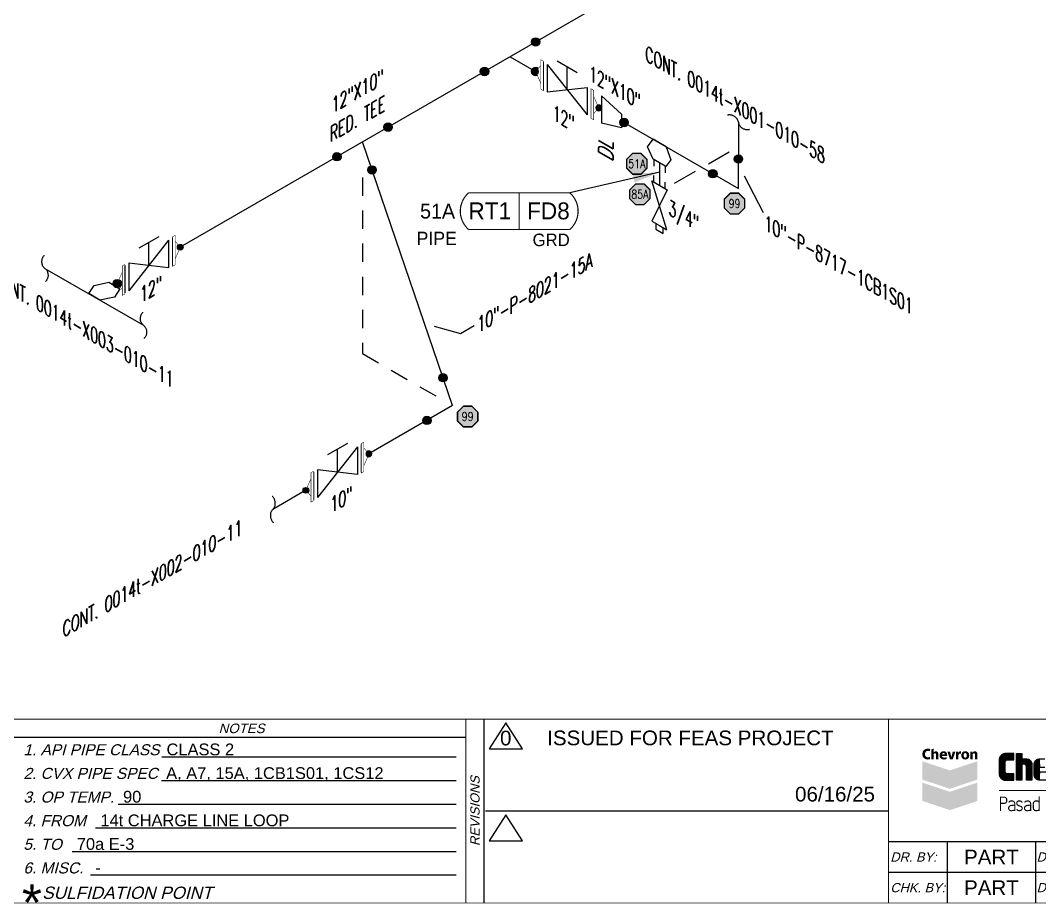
# Model space of a CAD drawing. Header units: inches. Extents: x 0.1 to 17.4, y 0.1 to 11.4.
# Drawn here: x 4.47 to 11.4, y 0.25 to 6.25 of the extents above; entities that cross this region are included whole.
import ezdxf
from ezdxf.enums import TextEntityAlignment as Align

# ---------------------------------------------------------------- set-up
doc = ezdxf.new("R2010")
doc.units = ezdxf.units.IN
doc.header["$MEASUREMENT"] = 0
doc.linetypes.add('HIDDEN2', pattern=[0.1875, 0.125, -0.0625])
for name, color, linetype in [('3', 1, 'Continuous'), ('BORDER', 3, 'Continuous'), ('BORDERTEXT', 7, 'Continuous'), ('COMP', 1, 'Continuous'), ('Continuation', 7, 'Continuous'), ('DL', 20, 'Continuous'), ('FITTINGS', 4, 'Continuous'), ('LOGO', 8, 'Continuous'), ('PART_PCML', 7, 'Continuous'), ('PART_SelectedCML_RT', 132, 'Continuous'), ('PIPE-ANNO', 150, 'HIDDEN2'), ('TEXT', 7, 'Continuous'), ('UNAS.PIPE', 251, 'Continuous'), ('WELD POINTS', 41, 'Continuous'), ('Welds', 7, 'Continuous')]:
    doc.layers.add(name, color=color, linetype=linetype)
doc.layers.add('PIPE', color=7, linetype='Continuous', lineweight=30)
doc.styles.add('CMLPAS', font='')
doc.styles.add('FEASStandard', font='arial.ttf')
doc.styles.add('ISO30', font='simplex.shx', dxfattribs={"width": 0.85, "oblique": 30, "height": 0.075})
doc.styles.add('PART_Standard', font='romans', dxfattribs={"width": 0.8, "height": 0.09})
doc.styles.add('Richmond', font='arial.ttf')
doc.styles.add('SIMPLEX', font='ROMANS')
doc.styles.get("Standard").update_dxf_attribs({"font": 'arial.ttf'})
doc.styles.get('CMLPAS').set_extended_font_data('Cordia New')
doc.dimstyles.get("Standard").update_dxf_attribs({"dimtxt": 0.18, "dimasz": 0.18, "dimexe": 0.18, "dimexo": 0.0625, "dimgap": 0.09, "dimtad": 0, "dimtih": 1, "dimtoh": 1, "dimdec": 4, "dimzin": 0, "dimdsep": 46, "dimtxsty": 'Standard', "dimcen": 0.09, "dimadec": 0, "dimazin": 0, "dimtfac": 1, "dimtdec": 4, "dimtofl": 0, "dimtmove": 0, "dimatfit": 3, "dimfxl": 1, "dimtolj": 1, "dimtzin": 0, "dimarcsym": 0})

# ---------------------------------------------------------------- blocks, each defined once
blk = doc.blocks.new('Border')
at = {"layer": 'LOGO', "lineweight": 0}
h = blk.add_hatch(color=164, dxfattribs=at)
edge = h.paths.add_edge_path()
edge.add_spline(control_points=[(10.6588, 1.2286), (10.656, 1.2272), (10.6503, 1.2255), (10.6417, 1.2255), (10.6182, 1.2255), (10.6047, 1.2417), (10.6047, 1.2623), (10.6047, 1.2869), (10.6219, 1.3), (10.6433, 1.3), (10.6516, 1.3), (10.656, 1.2984), (10.6588, 1.2969), (10.6588, 1.2969), (10.6562, 1.2822), (10.6562, 1.2822), (10.6531, 1.2836), (10.6497, 1.2848), (10.644, 1.2848), (10.6338, 1.2848), (10.6229, 1.2788), (10.6229, 1.2626), (10.6229, 1.2482), (10.6316, 1.2405), (10.644, 1.2405), (10.649, 1.2405), (10.6523, 1.2415), (10.6562, 1.2433), (10.6562, 1.2433), (10.6588, 1.2286), (10.6588, 1.2286)], knot_values=[0, 0, 0, 0, 1, 1, 1, 2, 2, 2, 3, 3, 3, 4, 4, 4, 5, 5, 5, 6, 6, 6, 7, 7, 7, 8, 8, 8, 9, 9, 9, 10, 10, 10, 10], degree=3, periodic=0)
h = blk.add_hatch(color=164, dxfattribs=at)
edge = h.paths.add_edge_path()
edge.add_spline(control_points=[(10.6979, 1.2817), (10.6916, 1.2817), (10.6855, 1.2788), (10.6823, 1.2742), (10.6823, 1.2742), (10.6821, 1.2742), (10.6821, 1.2742), (10.6821, 1.2742), (10.6821, 1.2997), (10.6821, 1.2997), (10.6821, 1.2997), (10.6662, 1.2942), (10.6662, 1.2942), (10.6662, 1.2942), (10.6662, 1.2277), (10.6662, 1.2277), (10.6662, 1.2277), (10.6821, 1.2277), (10.6821, 1.2277), (10.6821, 1.2277), (10.6821, 1.2587), (10.6821, 1.2587), (10.6821, 1.2632), (10.6851, 1.2681), (10.6906, 1.2681), (10.6966, 1.2681), (10.6989, 1.2633), (10.6989, 1.2565), (10.6989, 1.2565), (10.6989, 1.2277), (10.6989, 1.2277), (10.6989, 1.2277), (10.7149, 1.2277), (10.7149, 1.2277), (10.7149, 1.2277), (10.7149, 1.2587), (10.7149, 1.2587), (10.7149, 1.2745), (10.7081, 1.2817), (10.6979, 1.2817)], knot_values=[0, 0, 0, 0, 1, 1, 1, 2, 2, 2, 3, 3, 3, 4, 4, 4, 5, 5, 5, 6, 6, 6, 7, 7, 7, 8, 8, 8, 9, 9, 9, 10, 10, 10, 11, 11, 11, 12, 12, 12, 13, 13, 13, 13], degree=3, periodic=0)
h = blk.add_hatch(color=164, dxfattribs=at)
edge = h.paths.add_edge_path(flags=16)
edge.add_spline(control_points=[(10.7582, 1.26), (10.7582, 1.2639), (10.7563, 1.2708), (10.7489, 1.2708), (10.7424, 1.2708), (10.7393, 1.2652), (10.7389, 1.26), (10.7389, 1.26), (10.7582, 1.26), (10.7582, 1.26)], knot_values=[0, 0, 0, 0, 1, 1, 1, 2, 2, 2, 3, 3, 3, 3], degree=3, periodic=0)
edge = h.paths.add_edge_path()
edge.add_spline(control_points=[(10.739, 1.2487), (10.7396, 1.2419), (10.7452, 1.2384), (10.7538, 1.2383), (10.759, 1.2382), (10.765, 1.2397), (10.7691, 1.2421), (10.7691, 1.2421), (10.7715, 1.2297), (10.7715, 1.2297), (10.7654, 1.2267), (10.7585, 1.2255), (10.7514, 1.2255), (10.7324, 1.2255), (10.7222, 1.2369), (10.7222, 1.2544), (10.7222, 1.2713), (10.7332, 1.2823), (10.7496, 1.2823), (10.7665, 1.2823), (10.7741, 1.2698), (10.7741, 1.2542), (10.7741, 1.2526), (10.7739, 1.2499), (10.7737, 1.2487), (10.7737, 1.2487), (10.739, 1.2487), (10.739, 1.2487)], knot_values=[0, 0, 0, 0, 1, 1, 1, 2, 2, 2, 3, 3, 3, 4, 4, 4, 5, 5, 5, 6, 6, 6, 7, 7, 7, 8, 8, 8, 9, 9, 9, 9], degree=3, periodic=0)
blk.add_hatch(color=164, dxfattribs=at).paths.add_polyline_path([(10.7929, 1.2277), (10.7752, 1.28), (10.7928, 1.28), (10.8024, 1.243), (10.8027, 1.243), (10.8123, 1.28), (10.8299, 1.28), (10.8123, 1.2277)])
h = blk.add_hatch(color=164, dxfattribs=at)
edge = h.paths.add_edge_path()
edge.add_spline(control_points=[(10.8345, 1.2628), (10.8345, 1.2705), (10.8342, 1.2756), (10.8339, 1.28), (10.8339, 1.28), (10.8489, 1.28), (10.8489, 1.28), (10.8489, 1.28), (10.8494, 1.2703), (10.8494, 1.2703), (10.8494, 1.2703), (10.8498, 1.2703), (10.8498, 1.2703), (10.8524, 1.278), (10.8575, 1.2809), (10.8627, 1.2812), (10.8651, 1.2814), (10.8665, 1.2812), (10.868, 1.2809), (10.868, 1.2809), (10.868, 1.2656), (10.868, 1.2656), (10.8665, 1.2659), (10.8636, 1.2662), (10.8616, 1.266), (10.8554, 1.2655), (10.8517, 1.261), (10.8507, 1.2559), (10.8505, 1.2548), (10.8504, 1.2536), (10.8504, 1.2522), (10.8504, 1.2522), (10.8504, 1.2277), (10.8504, 1.2277), (10.8504, 1.2277), (10.8345, 1.2277), (10.8345, 1.2277), (10.8345, 1.2277), (10.8345, 1.2628), (10.8345, 1.2628)], knot_values=[0, 0, 0, 0, 1, 1, 1, 2, 2, 2, 3, 3, 3, 4, 4, 4, 5, 5, 5, 6, 6, 6, 7, 7, 7, 8, 8, 8, 9, 9, 9, 10, 10, 10, 11, 11, 11, 12, 12, 12, 13, 13, 13, 13], degree=3, periodic=0)
h = blk.add_hatch(color=164, dxfattribs=at)
edge = h.paths.add_edge_path(flags=16)
edge.add_spline(control_points=[(10.9075, 1.2539), (10.9075, 1.2624), (10.9046, 1.2698), (10.897, 1.2698), (10.8894, 1.2698), (10.8865, 1.2624), (10.8865, 1.2539), (10.8865, 1.2453), (10.8894, 1.2379), (10.897, 1.2379), (10.9046, 1.2379), (10.9075, 1.2453), (10.9075, 1.2539)], knot_values=[0, 0, 0, 0, 1, 1, 1, 2, 2, 2, 3, 3, 3, 4, 4, 4, 4], degree=3, periodic=0)
edge = h.paths.add_edge_path()
edge.add_spline(control_points=[(10.9241, 1.2539), (10.9241, 1.2367), (10.9138, 1.2255), (10.897, 1.2255), (10.8802, 1.2255), (10.8699, 1.2367), (10.8699, 1.2539), (10.8699, 1.271), (10.8802, 1.2823), (10.897, 1.2823), (10.9138, 1.2823), (10.9241, 1.271), (10.9241, 1.2539)], knot_values=[0, 0, 0, 0, 1, 1, 1, 2, 2, 2, 3, 3, 3, 4, 4, 4, 4], degree=3, periodic=0)
h = blk.add_hatch(color=164, dxfattribs=at)
edge = h.paths.add_edge_path()
edge.add_spline(control_points=[(10.9312, 1.2633), (10.9312, 1.2699), (10.9309, 1.2755), (10.9306, 1.28), (10.9306, 1.28), (10.9456, 1.28), (10.9456, 1.28), (10.9456, 1.28), (10.946, 1.2727), (10.946, 1.2727), (10.946, 1.2727), (10.9463, 1.2727), (10.9463, 1.2727), (10.9484, 1.2761), (10.9539, 1.2817), (10.9625, 1.2817), (10.973, 1.2817), (10.9799, 1.2745), (10.9799, 1.2591), (10.9799, 1.2591), (10.9799, 1.2277), (10.9799, 1.2277), (10.9799, 1.2277), (10.964, 1.2277), (10.964, 1.2277), (10.964, 1.2277), (10.964, 1.2567), (10.964, 1.2567), (10.964, 1.2635), (10.9616, 1.2681), (10.9559, 1.2681), (10.9514, 1.2681), (10.9487, 1.2649), (10.9477, 1.262), (10.9473, 1.2609), (10.9471, 1.2594), (10.9471, 1.2579), (10.9471, 1.2579), (10.9471, 1.2277), (10.9471, 1.2277), (10.9471, 1.2277), (10.9312, 1.2277), (10.9312, 1.2277), (10.9312, 1.2277), (10.9312, 1.2633), (10.9312, 1.2633)], knot_values=[0, 0, 0, 0, 1, 1, 1, 2, 2, 2, 3, 3, 3, 4, 4, 4, 5, 5, 5, 6, 6, 6, 7, 7, 7, 8, 8, 8, 9, 9, 9, 10, 10, 10, 11, 11, 11, 12, 12, 12, 13, 13, 13, 14, 14, 14, 15, 15, 15, 15], degree=3, periodic=0)
h = blk.add_hatch(color=150, dxfattribs=at)
h.set_gradient(color1=(0, 127, 255), color2=(0, 59, 117), rotation=45, one_color=1, tint=0.23, name='HEMISPHERICAL')
h.paths.add_polyline_path([(10.6053, 1.0889), (10.6052, 1.2138), (10.7926, 1.1514)])
h = blk.add_hatch(color=142, dxfattribs=at)
h.set_gradient(color1=(0, 153, 204), color2=(0, 57, 77), rotation=75, one_color=1, tint=0.15, name='INVCYLINDER')
h.paths.add_polyline_path([(10.9799, 1.2138), (10.7926, 1.1514), (10.6052, 1.0889), (10.7925, 1.0265), (10.9799, 1.0889)])
h = blk.add_hatch(color=242, dxfattribs=at)
h.set_gradient(color1=(204, 0, 51), color2=(102, 0, 26), rotation=45, one_color=1, tint=0.2, name='HEMISPHERICAL')
h.paths.add_polyline_path([(10.6053, 0.9438), (10.6052, 1.0687), (10.7926, 1.0062)])
h = blk.add_hatch(color=1, dxfattribs=at)
h.set_gradient(color1=(255, 0, 0), color2=(87, 0, 0), rotation=75, one_color=1, tint=0.17, name='INVCYLINDER')
h.paths.add_polyline_path([(10.9799, 1.0686), (10.7926, 1.0062), (10.6052, 0.9438), (10.7925, 0.8813), (10.9799, 0.9438)])
blk.add_line((5.4322, 1.2439), (7.435, 1.2439))
for points in [[(5.4296, 1.0829), (7.435, 1.0829)], [(5.1365, 0.9222), (7.435, 0.9222)], [(4.9824, 0.7615), (7.435, 0.7615)], [(4.8221, 0.6009), (7.435, 0.6009)], [(4.9467, 0.4404), (7.435, 0.4404)]]:
    blk.add_lwpolyline(points)
at = {"layer": 'BORDER'}
for p, q in [((7.625, 0.25), (7.625, 1.5)), ((7.5, 1.375), (0.25, 1.375)), ((12.25, 0.6667), (10.375, 0.6667)), ((10.775, 0.6667), (10.775, 0.25)), ((11.375, 0.6667), (11.375, 0.25)), ((12.25, 0.4583), (10.375, 0.4583))]:
    blk.add_line(p, q, dxfattribs=at)
at = {"layer": 'BORDER', "const_width": 0.005}
blk.add_lwpolyline([(0.25, 0.25), (17.25, 0.25), (17.25, 11.25), (0.25, 11.25)], close=True, dxfattribs=at)
at = {"layer": 'BORDER', "const_width": 0.00833}
for points in [[(17.25, 1.5), (0.25, 1.5)], [(7.5, 0.25), (7.5, 1.5)], [(10.375, 0.25), (10.375, 1.5)], [(7.6336, 0.875), (10.375, 0.875)]]:
    blk.add_lwpolyline(points, dxfattribs=at)
at = {"layer": 'LOGO'}
for p, q in [((11.1395, 1.0992), (11.1395, 1.2516)), ((11.1426, 1.0963), (11.1426, 1.2548)), ((11.1457, 1.0937), (11.1457, 1.2574)), ((11.1488, 1.0915), (11.1488, 1.2596)), ((11.152, 1.0898), (11.152, 1.2613)), ((11.1551, 1.0883), (11.1551, 1.2627)), ((11.1582, 1.087), (11.1582, 1.264)), ((11.1613, 1.0863), (11.1613, 1.2648)), ((11.1645, 1.0856), (11.1645, 1.2653)), ((11.1676, 1.0853), (11.1676, 1.2658)), ((11.1707, 1.216), (11.1707, 1.2659)), ((11.1738, 1.2196), (11.1738, 1.2659)), ((11.177, 1.2219), (11.177, 1.2659)), ((11.1801, 1.2234), (11.1801, 1.2659)), ((11.1832, 1.2241), (11.1832, 1.2659)), ((11.1863, 1.2242), (11.1863, 1.2659)), ((11.1895, 1.2242), (11.1895, 1.2659)), ((11.1926, 1.2242), (11.1926, 1.2659)), ((11.1957, 1.2242), (11.1957, 1.2659)), ((11.1988, 1.2242), (11.1988, 1.2659)), ((11.202, 1.2242), (11.202, 1.2659)), ((11.2051, 1.2242), (11.2051, 1.2659)), ((11.2082, 1.2242), (11.2082, 1.2659)), ((11.2113, 1.2242), (11.2113, 1.2659)), ((11.2145, 1.2242), (11.2145, 1.2659)), ((11.2176, 1.2242), (11.2176, 1.2659)), ((11.2207, 1.2242), (11.2207, 1.2659)), ((11.2238, 1.2242), (11.2238, 1.2659)), ((11.227, 1.2242), (11.227, 1.2659)), ((11.2457, 1.0857), (11.2457, 1.2659)), ((11.2488, 1.0857), (11.2488, 1.2659)), ((11.252, 1.0857), (11.252, 1.2659)), ((11.2551, 1.0857), (11.2551, 1.2659)), ((11.2582, 1.0857), (11.2582, 1.2659)), ((11.2613, 1.0857), (11.2613, 1.2659)), ((11.2645, 1.0857), (11.2645, 1.2659)), ((11.2676, 1.0857), (11.2676, 1.2659)), ((11.2707, 1.0857), (11.2707, 1.2659)), ((11.2738, 1.0857), (11.2738, 1.2659)), ((11.277, 1.0857), (11.277, 1.2659)), ((11.2801, 1.0857), (11.2801, 1.2659)), ((11.1301, 1.1184), (11.1301, 1.2326)), ((11.1332, 1.109), (11.1332, 1.242)), ((11.1363, 1.1034), (11.1363, 1.2476)), ((11.2832, 1.1936), (11.2832, 1.2294)), ((11.2863, 1.1936), (11.2863, 1.2294)), ((11.2895, 1.1936), (11.2895, 1.2294)), ((11.2926, 1.1936), (11.2926, 1.2294)), ((11.2957, 1.1936), (11.2957, 1.2294)), ((11.2988, 1.1936), (11.2988, 1.2294)), ((11.302, 1.193), (11.302, 1.2294)), ((11.3051, 1.1917), (11.3051, 1.2294)), ((11.3082, 1.1896), (11.3082, 1.2294)), ((11.3113, 1.1859), (11.3113, 1.2294)), ((11.3145, 1.0857), (11.3145, 1.2294)), ((11.3176, 1.0857), (11.3176, 1.2291)), ((11.3207, 1.0857), (11.3207, 1.2286)), ((11.3238, 1.0857), (11.3238, 1.2281)), ((11.327, 1.0857), (11.327, 1.2269)), ((11.3301, 1.0857), (11.3301, 1.2255)), ((11.3332, 1.0857), (11.3332, 1.2236)), ((11.3363, 1.0857), (11.3363, 1.2213)), ((11.3395, 1.0857), (11.3395, 1.2186)), ((11.3426, 1.0857), (11.3426, 1.2147)), ((11.3457, 1.0857), (11.3457, 1.2097)), ((11.3488, 1.0857), (11.3488, 1.2005)), ((11.3676, 1.1112), (11.3676, 1.2042)), ((11.3707, 1.1039), (11.3707, 1.2113)), ((11.3738, 1.0993), (11.3738, 1.2159)), ((11.377, 1.0958), (11.377, 1.2194)), ((11.3801, 1.0931), (11.3801, 1.222)), ((11.3832, 1.0909), (11.3832, 1.2243)), ((11.3863, 1.0892), (11.3863, 1.2259)), ((11.3895, 1.0879), (11.3895, 1.2273)), ((11.3926, 1.0871), (11.3926, 1.2283)), ((11.3957, 1.0863), (11.3957, 1.2288)), ((11.3988, 1.0859), (11.3988, 1.2293)), ((11.402, 1.1393), (11.402, 1.2294)), ((11.1707, 1.0852), (11.1707, 1.1357)), ((11.1738, 1.0852), (11.1738, 1.132)), ((11.177, 1.0852), (11.177, 1.1297)), ((11.1801, 1.0852), (11.1801, 1.1284)), ((11.1832, 1.0852), (11.1832, 1.1277)), ((11.1863, 1.0852), (11.1863, 1.1274)), ((11.1895, 1.0852), (11.1895, 1.1274)), ((11.1926, 1.0852), (11.1926, 1.1274)), ((11.1957, 1.0852), (11.1957, 1.1274)), ((11.1988, 1.0852), (11.1988, 1.1274)), ((11.202, 1.0852), (11.202, 1.1274)), ((11.2051, 1.0852), (11.2051, 1.1274)), ((11.2082, 1.0852), (11.2082, 1.1274)), ((11.2113, 1.0852), (11.2113, 1.1274)), ((11.2145, 1.0852), (11.2145, 1.1274)), ((11.2176, 1.0852), (11.2176, 1.1274)), ((11.2207, 1.0852), (11.2207, 1.1274)), ((11.2238, 1.0852), (11.2238, 1.1274)), ((11.227, 1.0852), (11.227, 1.1274)), ((11.402, 1.0857), (11.402, 1.1316))]:
    blk.add_line(p, q, dxfattribs=at)
for points in [[(11.2283, 1.0857), (11.2283, 1.1274), (11.1858, 1.1274), (11.1842, 1.1277), (11.1826, 1.1278), (11.1811, 1.128), (11.1798, 1.1286), (11.1783, 1.1292), (11.1768, 1.1298), (11.1756, 1.1307), (11.1744, 1.1316), (11.173, 1.1326), (11.1721, 1.1337), (11.1711, 1.135), (11.1703, 1.1364), (11.1696, 1.1379), (11.169, 1.1393), (11.1684, 1.1407), (11.1682, 1.1422), (11.1681, 1.1438), (11.1678, 1.1454), (11.1678, 1.2063), (11.1681, 1.2078), (11.1682, 1.2095), (11.1684, 1.211), (11.169, 1.2125), (11.1696, 1.214), (11.1703, 1.2153), (11.1711, 1.2167), (11.1721, 1.2179), (11.173, 1.2189), (11.1744, 1.22), (11.1756, 1.2209), (11.1768, 1.2218), (11.1783, 1.2225), (11.1798, 1.2233), (11.1811, 1.2236), (11.1826, 1.224), (11.1842, 1.2242), (11.1858, 1.2242), (11.2283, 1.2242), (11.2283, 1.2659), (11.1709, 1.2659), (11.1685, 1.2659), (11.166, 1.2655), (11.1637, 1.2652), (11.1613, 1.2648), (11.1588, 1.2643), (11.1567, 1.2634), (11.1546, 1.2625), (11.1522, 1.2614), (11.1501, 1.2603), (11.1478, 1.259), (11.1459, 1.2576), (11.1441, 1.2562), (11.1423, 1.2545), (11.1405, 1.2527), (11.1388, 1.2509), (11.1375, 1.2491), (11.136, 1.2472), (11.1348, 1.245), (11.1337, 1.2428), (11.1325, 1.2407), (11.1317, 1.2384), (11.131, 1.2362), (11.1303, 1.2337), (11.1299, 1.2314), (11.1295, 1.229), (11.1294, 1.2266), (11.1292, 1.2242)], [(11.1292, 1.2249), (11.1279, 1.2087), (11.1272, 1.1924), (11.127, 1.1762), (11.1272, 1.16), (11.1279, 1.1436), (11.1292, 1.1274), (11.1292, 1.1269), (11.1294, 1.1245), (11.1295, 1.122), (11.1299, 1.1197), (11.1303, 1.1172), (11.131, 1.1148), (11.1317, 1.1125), (11.1325, 1.1103), (11.1337, 1.108), (11.1348, 1.1061), (11.136, 1.1038), (11.1375, 1.1019), (11.1388, 1.0999), (11.1405, 1.0981), (11.1423, 1.0965), (11.1441, 1.0948), (11.1459, 1.0935), (11.1478, 1.092), (11.1501, 1.0908), (11.1522, 1.0897), (11.1546, 1.0885), (11.1567, 1.0875), (11.1588, 1.0867), (11.1613, 1.0863), (11.1637, 1.0857), (11.166, 1.0854), (11.1685, 1.0852), (11.1709, 1.0852), (11.2283, 1.0852)], [(11.4713, 1.0857), (11.4018, 1.0857), (11.3995, 1.0858), (11.3973, 1.0861), (11.3951, 1.0864), (11.3929, 1.087), (11.3906, 1.0875), (11.3887, 1.0882), (11.3865, 1.0891), (11.3845, 1.0902), (11.3825, 1.0912), (11.3807, 1.0927), (11.3789, 1.0939), (11.3773, 1.0954), (11.3757, 1.0971), (11.3743, 1.0987), (11.3728, 1.1007), (11.3716, 1.1025), (11.3705, 1.1043), (11.3695, 1.1062), (11.3686, 1.1083), (11.3678, 1.1106), (11.3671, 1.1127), (11.3668, 1.1148), (11.3663, 1.117), (11.3662, 1.1191), (11.366, 1.1215), (11.366, 1.1936), (11.3662, 1.196), (11.3663, 1.1981), (11.3668, 1.2003), (11.3671, 1.2026), (11.3678, 1.2047), (11.3686, 1.2068), (11.3695, 1.2089), (11.3705, 1.2108), (11.3716, 1.2128), (11.3728, 1.2146), (11.3743, 1.2164), (11.3757, 1.2182), (11.3773, 1.2197), (11.3789, 1.2212), (11.3807, 1.2225), (11.3825, 1.2239), (11.3845, 1.2251), (11.3865, 1.226), (11.3887, 1.2269), (11.3906, 1.2278), (11.3929, 1.2283), (11.3951, 1.2287), (11.3973, 1.229), (11.3995, 1.2294), (11.4018, 1.2294), (11.4381, 1.2294)], [(11.4739, 1.1393), (11.4018, 1.1393), (11.4018, 1.1395), (11.4018, 1.1333), (11.4019, 1.1317), (11.4023, 1.1302), (11.4028, 1.1288)], [(11.4028, 1.1951), (11.4024, 1.1938), (11.4024, 1.1924), (11.4022, 1.1911), (11.4022, 1.1735), (11.4389, 1.1735)]]:
    blk.add_lwpolyline(points, dxfattribs=at)
blk.add_lwpolyline([(11.3311, 1.2251), (11.3329, 1.2239), (11.3347, 1.2225), (11.3365, 1.2212), (11.3383, 1.2197), (11.3398, 1.2182), (11.3414, 1.2164), (11.3426, 1.2146), (11.3441, 1.2128), (11.3452, 1.2108), (11.3461, 1.2089), (11.3471, 1.2068), (11.3479, 1.2047), (11.3483, 1.2026), (11.3489, 1.2003), (11.3492, 1.1981), (11.3494, 1.196), (11.3494, 1.1936), (11.3494, 1.0857), (11.3138, 1.0857), (11.3138, 1.1773, 0.414214), (11.2975, 1.1936), (11.2811, 1.1936), (11.2811, 1.0857), (11.2454, 1.0857), (11.2454, 1.2659), (11.2811, 1.2659), (11.2811, 1.2294), (11.3138, 1.2294), (11.316, 1.2294), (11.3183, 1.229), (11.3205, 1.2287), (11.3227, 1.2283), (11.3248, 1.2278), (11.327, 1.2269), (11.329, 1.226)], format="xyb", close=True, dxfattribs=at)
for points, const_width in [([(12.024, 1.0154), (11.127, 1.0154)], 0.00625), ([(11.1363, 0.9738), (11.1363, 0.8748)], 0.00773), ([(11.3998, 0.9758), (11.3998, 0.8748)], 0.00773)]:
    blk.add_lwpolyline(points, dxfattribs=dict(at, const_width=const_width))
at = {"layer": 'LOGO', "const_width": 0.00773}
for points in [[(11.1402, 0.9699), (11.1619, 0.9699, -0.414214), (11.1789, 0.9529), (11.1789, 0.9444, -0.414214), (11.1619, 0.9274), (11.1402, 0.9274)], [(11.2329, 0.9153), (11.2115, 0.9134, 0.396573), (11.192, 0.8949), (11.192, 0.8915, 0.414214), (11.2158, 0.8779), (11.2329, 0.8813)], [(11.1934, 0.933), (11.1934, 0.933, -0.313861), (11.208, 0.944), (11.219, 0.944, -0.382974), (11.2336, 0.922), (11.2336, 0.8748, -0.382974)], [(11.2838, 0.933), (11.2838, 0.933, 0.313861), (11.2692, 0.944), (11.2619, 0.944, 0.414214), (11.2472, 0.9293), (11.2472, 0.9257, 0.265564), (11.2619, 0.911), (11.2729, 0.9074, -0.288199), (11.2838, 0.8964), (11.2838, 0.8927, -0.414214), (11.2692, 0.8781), (11.2619, 0.8781, -0.313861), (11.2472, 0.8891), (11.2472, 0.8891)], [(11.3406, 0.9153), (11.3193, 0.9134, 0.396573), (11.2998, 0.8949), (11.2998, 0.8915, 0.414214), (11.3236, 0.8779), (11.3406, 0.8813)], [(11.3011, 0.933), (11.3011, 0.933, -0.313861), (11.3158, 0.944), (11.3267, 0.944, -0.382974), (11.3414, 0.922), (11.3414, 0.8748, -0.382974)], [(11.4, 0.933), (11.4, 0.933, 0.313861), (11.3854, 0.944), (11.3744, 0.944, 0.382974), (11.3598, 0.922), (11.3598, 0.9001, 0.382974), (11.3744, 0.8781), (11.3854, 0.8781, 0.313861), (11.4, 0.8891), (11.4, 0.8891)]]:
    blk.add_lwpolyline(points, format="xyb", dxfattribs=at)
at = {"layer": 'BORDERTEXT', "style": 'FEASStandard', "oblique": 15}
blk.add_text('NOTES', height=0.065, dxfattribs=at).set_placement((5.975, 1.4375), align=Align.MIDDLE)
for s, height, p in [('1. API PIPE CLASS', 0.075, (4.4909, 1.2545)), ('2. CVX PIPE SPEC', 0.075, (4.4909, 1.0937)), ('3. OP TEMP.', 0.075, (4.4909, 0.933)), ('4. FROM ', 0.075, (4.4909, 0.7723)), ('5. TO ', 0.075, (4.4909, 0.6116)), ('6. MISC. ', 0.075, (4.4909, 0.4509)), ('SULFIDATION POINT', 0.083333, (4.6188, 0.2781))]:
    blk.add_text(s, height=height, dxfattribs=at).set_placement(p)
blk.add_text('REVISIONS', height=0.0625, rotation=90, dxfattribs=at).set_placement((7.5625, 0.875), align=Align.MIDDLE)
for s, p in [('DR. BY:', (10.3873, 0.5625)), ('DATE:', (11.3821, 0.5625)), ('CHK. BY:', (10.3873, 0.3542)), ('DATE:', (11.3821, 0.3542))]:
    blk.add_text(s, height=0.0625, dxfattribs=at).set_placement(p, align=Align.MIDDLE_LEFT)
at = {"layer": 'BORDERTEXT', "insert": (4.4811, 0.3778), "char_height": 0.25, "attachment_point": 1, "style": 'FEASStandard'}
blk.add_mtext('*', dxfattribs=at)
blk = doc.blocks.new('BORDER TEXT')
at = {"layer": 'BORDERTEXT'}
for tag, p, height, style in [('API_PIPE_CLASS', (5.4645, 1.2542), 0.08, 'Richmond'), ('MATERIAL1', (12.263, 1.2111), 0.08, 'Richmond'), ('P&ID_#1', (0.25, 1.0831), 0.0625, 'FEASStandard'), ('LINE_#1', (1.4866, 1.0831), 0.0625, 'FEASStandard'), ('CVX_PIPE_SPEC', (5.4619, 1.0932), 0.08, 'Richmond'), ('MATERIAL2', (12.263, 1.0395), 0.08, 'Richmond'), ('P&ID_#2', (0.25, 0.9224), 0.0625, 'FEASStandard'), ('LINE_#2', (1.4866, 0.9224), 0.0625, 'FEASStandard'), ('OP_TEMP', (5.1687, 0.9325), 0.08, 'Richmond'), ('MATERIAL3', (12.263, 0.868), 0.08, 'Richmond'), ('FROM', (5.0146, 0.7718), 0.08, 'Richmond'), ('P&ID_#3', (0.25, 0.7617), 0.0625, 'FEASStandard'), ('LINE_#3', (1.4866, 0.7617), 0.0625, 'FEASStandard'), ('MATERIAL4', (12.263, 0.6965), 0.08, 'Richmond'), ('P&ID_#4', (0.25, 0.601), 0.0625, 'FEASStandard'), ('LINE_#4', (1.4866, 0.601), 0.0625, 'FEASStandard'), ('TO', (4.8543, 0.6112), 0.08, 'Richmond'), ('MATERIAL5', (12.263, 0.5249), 0.08, 'Richmond'), ('P&ID_#5', (0.25, 0.4403), 0.0625, 'FEASStandard'), ('LINE_#5', (1.4866, 0.4403), 0.0625, 'FEASStandard'), ('MISC', (4.9789, 0.4506), 0.08, 'Richmond'), ('INSULATION', (12.9278, 0.4142), 0.0625, 'FEASStandard'), ('P&ID_#6', (0.25, 0.2796), 0.0625, 'FEASStandard'), ('LINE_#6', (1.4866, 0.2796), 0.0625, 'FEASStandard'), ('PWHT', (12.9278, 0.2806), 0.0625, 'FEASStandard')]:
    blk.add_attdef(tag, p, '', height=height, dxfattribs=dict(at, style=style))
at = {"layer": 'BORDERTEXT', "style": 'FEASStandard'}
for tag, p in [('DR.BY', (11.075, 0.5625)), ('DR.BY_DATE', (11.95, 0.5625)), ('CHK_BY', (11.075, 0.3542)), ('CHK._BY_DATE', (11.95, 0.3542))]:
    blk.add_attdef(tag, text='', height=0.1, dxfattribs=at).set_placement(p, align=Align.MIDDLE_CENTER)
at = {"layer": 'BORDERTEXT', "style": 'PART_Standard', "width": 0.8}
for tag, p in [('PLANT_NUMBER', (13.9375, 0.3836)), ('SYSTEM_NUMBER', (14.8125, 0.3836)), ('CIRCUIT_NUMBER', (15.6875, 0.3836)), ('SHEET_NUMBER', (16.5, 0.3836)), ('REVISION', (17.0625, 0.3836))]:
    blk.add_attdef(tag, text='', height=0.15, dxfattribs=at).set_placement(p, align=Align.MIDDLE_CENTER)
blk = doc.blocks.new('O-let 4')
at = {"layer": 'FITTINGS', "linetype": 'ByBlock'}
for p, q in [((-0.1013, 0.0417), (-0.0338, 0.0377)), ((-0.1013, -0.0457), (-0.1013, 0.0417)), ((-0.0338, 0.0377), (0.0338, -0.0377)), ((-0.0338, -0.1212), (-0.1013, -0.0457)), ((0.0338, -0.0377), (0.0338, -0.1251)), ((0.0338, -0.1251), (-0.0338, -0.1212))]:
    blk.add_line(p, q, dxfattribs=at)
blk = doc.blocks.new('2_WELD_SINGLE_00')
at = {"linetype": 'ByBlock', "lineweight": -2}
h = blk.add_hatch(color=0, dxfattribs=at)
edge = h.paths.add_edge_path()
edge.add_arc((0, 0), 0.0286, 0, 360)
at = {"color": 0, "linetype": 'ByBlock', "lineweight": -2}
blk.add_circle((0, 0), 0.0286, dxfattribs=at)
blk = doc.blocks.new('1_BREAK-PIPE_PIPE_00')
at = {"color": 0, "linetype": 'ByBlock', "lineweight": -2}
for centre, major_axis in [((-0.03, 0.092), (0, -0.101)), ((0.03, -0.092), (0, 0.101))]:
    blk.add_ellipse(centre, major_axis=major_axis, ratio=0.711978, start_param=0.427466, end_param=3.141593, dxfattribs=at)
blk = doc.blocks.new('1_Tilde_00')
at = {"layer": 'PIPE-ANNO', "xscale": -0.5000000000000001, "yscale": 0.5, "zscale": 0.5}
blk.add_blockref('1_BREAK-PIPE_PIPE_00', (0, 0), dxfattribs=at)
blk = doc.blocks.new('1_Cont_330')
at = {"layer": 'Continuation', "style": 'PART_Standard', "oblique": 330, "width": 0.8}
blk.add_attdef('CONT.', (0, 0), '', height=0.09, rotation=330, dxfattribs=at)
blk = doc.blocks.new('3_VALVE_FLANGE_GATE_30')
at = {"color": 0, "linetype": 'ByBlock', "lineweight": -2}
blk.add_wipeout([(-0.1624, -0.1875), (-0.1353, -0.1719), (0, 0), (0.1353, -0.0156), (0.1624, 0), (0.1624, 0.1875), (0.1353, 0.1719), (0, 0), (-0.1353, 0.0156), (-0.1624, 0)], dxfattribs=at)
for p, q in [((0.1353, 0.1719), (-0.1353, -0.1719)), ((0.0677, 0.1953), (-0.0677, 0.1172)), ((0, 0), (0, 0.1563)), ((0.1353, 0.1719), (0.1353, -0.0156)), ((0.1624, 0.1875), (0.1624, 0)), ((-0.1624, 0), (-0.1624, -0.1875)), ((-0.1353, 0.0156), (-0.1353, -0.1719)), ((0.1353, -0.0156), (-0.1353, 0.0156))]:
    blk.add_line(p, q, dxfattribs=at)
blk = doc.blocks.new('AM9A04')
at = {"const_width": 0.01}
blk.add_lwpolyline([(-0.05, -0.144), (-0.15, 0.087), (-0.05, 0.202)], dxfattribs=at)
at = {"linetype": 'Continuous', "const_width": 0.01}
blk.add_lwpolyline([(0, -0.289), (0, 0.289), (-0.05, 0.318), (-0.05, -0.26)], close=True, dxfattribs=at)
blk = doc.blocks.new('4_FLANGE_WELD_SINGLE')
blk.add_wipeout([(0, 0), (0.01, -0.052), (-0.01, -0.0867), (0.01, -0.0867), (0.1101, 0.0867), (0.0901, 0.0867), (0.07, 0.052)]).dxf.layer = 'COMP'
at = {"layer": 'WELD POINTS'}
h = blk.add_hatch(color=256, dxfattribs=at)
h.dxf.hatch_style = 1
h.paths.add_polyline_path([(-0.0195, 0, 1), (0.0195, 0, 1)])
blk.add_circle((0, 0), 0.0195, dxfattribs=at)
at = {"layer": 'COMP', "xscale": -0.3466300616258731, "yscale": 0.3466300616258731, "zscale": 0.3466300616258731, "rotation": 150}
blk.add_blockref('AM9A04', (0.06, 0), dxfattribs=at)
blk = doc.blocks.new('1_Text_30')
at = {"layer": 'TEXT', "style": 'PART_Standard', "oblique": 30, "width": 0.8}
blk.add_attdef('TEXT', (0, 0), '', height=0.09, rotation=30, dxfattribs=at)
blk = doc.blocks.new('*U54')
at = {"layer": 'WELD POINTS'}
for p, rotation in [((0.174, 0.1004), 300.0000000000001), ((-0.174, -0.1004), 30.00000000000012), ((0.0649, -0.1901), 18.85857710746513)]:
    blk.add_blockref('2_WELD_SINGLE_00', p, dxfattribs=dict(at, rotation=rotation))
blk = doc.blocks.new('*U55')
at = {"layer": 'WELD POINTS'}
for p, rotation in [((-0.0649, 0.1901), 288.8585771074651), ((-0.174, -0.1004), 299.9999999999999)]:
    blk.add_blockref('2_WELD_SINGLE_00', p, dxfattribs=dict(at, rotation=rotation))
blk = doc.blocks.new('1_Tilde_30')
at = {"layer": 'PIPE-ANNO', "xscale": -0.5000000000000001, "yscale": 0.5000000000000001, "zscale": 0.5000000000000001, "rotation": 114.4010914305396}
blk.add_blockref('1_BREAK-PIPE_PIPE_00', (0, 0), dxfattribs=at)
blk = doc.blocks.new('1_Cont_30')
at = {"layer": 'Continuation', "style": 'PART_Standard', "oblique": 30, "width": 0.8}
blk.add_attdef('CONT', (0, 0), '', height=0.09, rotation=30, dxfattribs=at)
blk = doc.blocks.new('A09')
at = {"layer": 'Welds'}
h = blk.add_hatch(color=256, dxfattribs=at)
h.dxf.hatch_style = 1
h.paths.add_polyline_path([(-0.03, 0, 1), (0.03, 0, 1)])
blk.add_circle((0, 0), 0.03, dxfattribs=at)
blk = doc.blocks.new('*U20')
blk.add_wipeout([(0.052, -0.03), (0.0173, -0.07), (0.0173, -0.1101), (0, -0.1001), (0, 0.1001), (0.0173, 0.0901), (0.0173, 0.05)]).dxf.layer = 'COMP'
at = {"layer": '3', "xscale": 0.65, "yscale": 0.65, "zscale": 0.65}
blk.add_blockref('A09', (0.052, -0.03), dxfattribs=at)
at = {"layer": 'COMP', "xscale": 0.3466300616258731, "yscale": 0.3466300616258731, "zscale": 0.3466300616258731, "rotation": 180}
blk.add_blockref('AM9A04', (0, 0), dxfattribs=at)
blk = doc.blocks.new('2_TEE_WELD_30')
at = {"linetype": 'ByBlock', "lineweight": -2}
h = blk.add_hatch(color=0, dxfattribs=at)
edge = h.paths.add_edge_path()
edge.add_arc((0, 0.2009), 0.0286, 0, 360)
h = blk.add_hatch(color=0, dxfattribs=at)
edge = h.paths.add_edge_path()
edge.add_arc((0.174, 0.1004), 0.0286, 0, 360)
h = blk.add_hatch(color=0, dxfattribs=at)
edge = h.paths.add_edge_path()
edge.add_arc((0, -0.2009), 0.0286, 0, 360)
at = {"color": 0, "linetype": 'ByBlock', "lineweight": -2}
for centre in [(0, 0.2009), (0.174, 0.1004), (0, -0.2009)]:
    blk.add_circle(centre, 0.0286, dxfattribs=at)
blk = doc.blocks.new('1_Text_330')
at = {"layer": 'TEXT', "style": 'PART_Standard', "oblique": 330, "width": 0.8}
blk.add_attdef('3/4"', (0, 0), '', height=0.09, rotation=330, dxfattribs=at)
blk = doc.blocks.new('2_REDUCER_THREAD_CONCENTRIC_30')
at = {"color": 0, "linetype": 'ByBlock', "lineweight": -2}
blk.add_wipeout([(0.0677, 0.0859), (-0.0677, 0.0547), (-0.0677, -0.1328), (0.0677, -0.0078)], dxfattribs=at)
for p, q in [((0.0677, 0.0859), (-0.0677, 0.0547)), ((0.0677, -0.0078), (0.0677, 0.0859)), ((-0.0677, -0.1328), (-0.0677, 0.0547)), ((0.0677, -0.0078), (-0.0677, -0.1328))]:
    blk.add_line(p, q, dxfattribs=at)
blk = doc.blocks.new('O-let 2')
at = {"layer": 'FITTINGS', "linetype": 'ByBlock'}
for p, q in [((11.0972, 20.3791), (11.136, 20.4308)), ((11.2238, 20.3801), (11.136, 20.4308)), ((11.1362, 20.2951), (11.0972, 20.3791)), ((11.2238, 20.3801), (11.2567, 20.2906)), ((11.2227, 20.2452), (11.1362, 20.2951)), ((11.2567, 20.2906), (11.2227, 20.2452))]:
    blk.add_line(p, q, dxfattribs=at)
blk = doc.blocks.new('Bleeder Valve 2')
at = {"layer": 'FITTINGS', "linetype": 'ByBlock'}
for p, q in [((0.051, -0.3022), (-0.0515, 0.0297)), ((-0.0515, 0.0297), (0.0515, -0.0297)), ((0.0515, -0.0297), (-0.0513, -0.2431)), ((-0.0513, -0.2431), (-0.0002, -0.2727)), ((-0.0256, -0.258), (-0.0256, -0.2976)), ((-0.0002, -0.2727), (0.051, -0.3022)), ((-0.0256, -0.2976), (0.0253, -0.3271)), ((0.0253, -0.3271), (0.0253, -0.2874))]:
    blk.add_line(p, q, dxfattribs=at)
blk = doc.blocks.new('Bleeder 2')
at = {"layer": 'PIPE', "linetype": 'Continuous'}
blk.add_line((-0.0005, -0.1353), (-0.0005, -0.2878), dxfattribs=at)
for name, p in [('O-let 2', (-11.1799, -20.4055)), ('Bleeder Valve 2', (-0.0005, -0.2878))]:
    blk.add_blockref(name, p)
blk = doc.blocks.new('2_SOCKET_SINGLE_30')
at = {"color": 0, "linetype": 'ByBlock', "lineweight": -2}
for p, q in [((0, 0.0625), (0.0541, 0.0937)), ((0, 0.0625), (0, -0.0625)), ((0, -0.0625), (0.0541, -0.0313))]:
    blk.add_line(p, q, dxfattribs=at)
blk = doc.blocks.new('DL_Vert_30')
at = {"layer": 'DL', "style": 'ISO30', "oblique": 30, "width": 0.85}
blk.add_text('DL', height=0.1, rotation=90, dxfattribs=at).set_placement((0, 0))
blk = doc.blocks.new('2_ELBOW_WELD_330')
at = {"linetype": 'ByBlock', "lineweight": -2}
h = blk.add_hatch(color=0, dxfattribs=at)
edge = h.paths.add_edge_path()
edge.add_arc((0.174, -0.1004), 0.0286, 0, 360)
h = blk.add_hatch(color=0, dxfattribs=at)
edge = h.paths.add_edge_path()
edge.add_arc((0, -0.2009), 0.0286, 0, 360)
at = {"color": 0, "linetype": 'ByBlock', "lineweight": -2}
for centre in [(0.174, -0.1004), (0, -0.2009)]:
    blk.add_circle(centre, 0.0286, dxfattribs=at)
blk = doc.blocks.new('4_SUPPORT_I-BEAM_30')
at = {"color": 0, "linetype": 'ByBlock', "lineweight": -2}
for p, q in [((-0.0435, 0.0251), (-0.1857, 0.1072)), ((0.1857, -0.1072), (0.0435, -0.0251))]:
    blk.add_line(p, q, dxfattribs=at)
blk = doc.blocks.new('PART_PCML')
blk.add_hatch(color=0).paths.add_polyline_path([(-0.0699, -0.029), (-0.029, -0.0699), (0.029, -0.0699), (0.0699, -0.029), (0.0699, 0.029), (0.029, 0.0699), (-0.029, 0.0699), (-0.0699, 0.029)])
at = {"color": 7, "const_width": 0.009}
blk.add_lwpolyline([(-0.0699, 0.029), (-0.029, 0.0699), (0.029, 0.0699), (0.0699, 0.029), (0.0699, -0.029), (0.029, -0.0699), (-0.029, -0.0699), (-0.0699, -0.029), (-0.0699, 0.029), (-0.029, 0.0699)], dxfattribs=at)
at = {"color": 18, "true_color": 0x000000}
blk.add_lwpolyline([(-0.029, 0.0699), (-0.0699, 0.029), (-0.0699, -0.029), (-0.029, -0.0699), (0.029, -0.0699), (0.0699, -0.029), (0.0699, 0.029), (0.029, 0.0699)], close=True, dxfattribs=at)
at = {"color": 7, "true_color": 0xffffff, "style": 'SIMPLEX', "width": 0.8, "flags": 1}
for tag, p in [('CIRCUIT', (-0.0939, 0.0889)), ('DM', (-0.0527, -0.1332)), ('TYPE', (-0.0749, -0.2043))]:
    blk.add_attdef(tag, p, '', height=0.0586, dxfattribs=at)
at = {"color": 7, "true_color": 0xffffff, "style": 'SIMPLEX', "width": 0.8}
blk.add_attdef('DMDISP', text='', height=0.0586, dxfattribs=at).set_placement((0, 0), align=Align.MIDDLE_CENTER)
blk = doc.blocks.new('CMLPAS')
at = {"const_width": 0.008}
blk.add_lwpolyline([(0.0625, 0.125, 0.454441), (0.0625, -0.125), (0.75, -0.125, 0.454441), (0.75, 0.125)], format="xyb", close=True, dxfattribs=at)
blk.add_lwpolyline([(0.4063, -0.125), (0.4063, 0.125)], dxfattribs=at)
at = {"style": 'CMLPAS', "flags": 1}
for tag, p in [('STATE', (0.75, 0.6229)), ('DL', (0.75, 0.4817)), ('CIRCUIT', (0.75, 0.3405)), ('SUBSINTERVAL(MONTHS)', (-0.0251, -0.3355)), ('OLD_ID', (0.75, -0.3366)), ('OLD_NDE', (0.75, -0.4778)), ('OLD_ENTY', (0.7411, -0.6357)), ('SIZE', (0.7473, -0.7611)), ('SPEC', (0.7473, -0.9022)), ('JUSTIFY', (0.7473, -1.0434)), ('COMMENTS', (0.7473, -1.1846)), ('OLD_ASSET', (0.75, -1.3262)), ('SCHED', (0.7371, -1.4689)), ('NOM_THICK', (0.7521, -1.6102)), ('CORR_ALLOW', (0.763, -1.7453)), ('TML_STATUS', (0.7723, -1.8777)), ('FLOW_ORDER', (0.7785, -2.1301))]:
    blk.add_attdef(tag, text='', height=0.1, dxfattribs=at).set_placement(p, align=Align.MIDDLE_RIGHT)
at = {"style": 'CMLPAS'}
for tag, height, p in [('CHILD', 0.25, (0.75, 0.269)), ('###', 0.115, (0.75, 0.002)), ('ACCESS', 0.085, (0.75, -0.1954))]:
    blk.add_attdef(tag, text='', height=height, dxfattribs=at).set_placement(p, align=Align.MIDDLE_RIGHT)
at = {"color": 152, "style": 'CMLPAS'}
for tag, height, p in [('SPECIAL', 0.085, (0.4055, 0.1897)), ('DM-TYPE', 0.1, (-0.03, 0)), ('COMP', 0.09, (-0.0174, -0.185))]:
    blk.add_attdef(tag, text='', height=height, dxfattribs=at).set_placement(p, align=Align.MIDDLE_RIGHT)
at = {"style": 'CMLPAS'}
blk.add_attdef('NDE', text='', height=0.115, dxfattribs=at).set_placement((0.206, 0.002), align=Align.MIDDLE_CENTER)

msp = doc.modelspace()

# ---------------------------------------------------------------- hatches: boundary and pattern name
at = {"layer": 'WELD POINTS'}
h = msp.add_hatch(color=256, dxfattribs=at)
h.dxf.hatch_style = 1
h.paths.add_polyline_path([(5.15, 4.4615, 1), (5.108, 4.4615, 1)])

# ---------------------------------------------------------------- linework, layer by layer
at = {"layer": 'BORDERTEXT'}
for points in [[(7.7717, 1.474), (7.6588, 1.2984), (7.8845, 1.2984)], [(7.7717, 0.849), (7.6588, 0.6734), (7.8845, 0.6734)]]:
    msp.add_lwpolyline(points, close=True, dxfattribs=at)
at = {"layer": 'COMP', "const_width": 0.003}
msp.add_lwpolyline([(5.1636, 4.5416), (5.129, 4.4615), (5.1636, 4.4215)], dxfattribs=at)
at = {"layer": 'PIPE'}
for p, q in [((9.6869, 7.093), (5.5577, 4.7091)), ((7.8012, 6.0043), (9.354, 5.1079)), ((7.4097, 3.6317), (6.7973, 5.4247)), ((9.354, 5.1079), (9.354, 5.3088)), ((7.4097, 3.6317), (6.8413, 3.3035))]:
    msp.add_line(p, q, dxfattribs=at)
at = {"layer": 'PIPE-ANNO'}
for p, q in [((6.7973, 5.1837), (6.7973, 3.9853)), ((6.7973, 3.9853), (7.3072, 3.691))]:
    msp.add_line(p, q, dxfattribs=at)
at = {"layer": 'UNAS.PIPE'}
for p, q in [((9.354, 5.5588), (9.354, 5.3088)), ((9.3926, 5.1947), (9.522, 4.9459)), ((4.6376, 4.5648), (5.3079, 4.1779)), ((6.4125, 3.056), (6.1875, 2.9261))]:
    msp.add_line(p, q, dxfattribs=at)
msp.add_lwpolyline([(7.2837, 4.1711), (7.4634, 4.1229), (7.5573, 4.1771)], dxfattribs=at)
at = {"layer": 'WELD POINTS'}
msp.add_circle((5.129, 4.4615), 0.021, dxfattribs=at)

# ---------------------------------------------------------------- block references
for name, p, values in [('1_Text_30', (6.5884, 5.6171), {'TEXT': '12"X10"'}), ('1_Text_30', (6.5752, 5.4214), {'TEXT': 'RED. TEE'}), ('1_Text_330', (9.532, 4.8286), {'3/4"': '10"-P-8717-1CB1S01'}), ('1_Cont_330', (4.2904, 4.4536), {'CONT.': 'CONT. 0014t-X003-010-11'})]:
    msp.add_blockref(name, p).add_auto_attribs(values)
for p in [(4.6376, 4.5648), (5.3079, 4.1779)]:
    msp.add_blockref('1_Tilde_00', p)
at = {"layer": 'BORDER'}
msp.add_blockref('Border', (0, 0), dxfattribs=at)
at = {"layer": 'BORDERTEXT'}
ref = msp.add_blockref('BORDER TEXT', (0, 0), dxfattribs=at)
ref.add_attrib('CHK_BY', 'PART', dxfattribs={"height": 0.1, "style": 'FEASStandard'}).set_placement((11.075, 0.3542), align=Align.MIDDLE_CENTER)
ref.add_attrib('DR.BY', 'PART', dxfattribs={"height": 0.1, "style": 'FEASStandard'}).set_placement((11.075, 0.5625), align=Align.MIDDLE_CENTER)
ref.add_attrib('MISC', '-', (4.9789, 0.4506), dxfattribs={"height": 0.08, "style": 'Richmond'})
ref.add_attrib('TO', '70a E-3', (4.8543, 0.6112), dxfattribs={"height": 0.08, "style": 'Richmond'})
ref.add_attrib('FROM', '14t CHARGE LINE LOOP', (5.0146, 0.7718), dxfattribs={"height": 0.08, "style": 'Richmond'})
ref.add_attrib('OP_TEMP', '90', (5.1687, 0.9325), dxfattribs={"height": 0.08, "style": 'Richmond'})
ref.add_attrib('CVX_PIPE_SPEC', 'A, A7, 15A, 1CB1S01, 1CS12', (5.4619, 1.0932), dxfattribs={"height": 0.08, "style": 'Richmond'})
ref.add_attrib('API_PIPE_CLASS', 'CLASS 2', (5.4645, 1.2542), dxfattribs={"height": 0.08, "style": 'Richmond'})
at = {"layer": 'Continuation'}
msp.add_blockref('1_Cont_30', (4.7583, 2.0538), dxfattribs=at).add_auto_attribs({'CONT': 'CONT. 0014t-X002-010-11'})
at = {"layer": 'DL'}
msp.add_blockref('DL_Vert_30', (8.5025, 5.286), dxfattribs=at)
at = {"layer": 'FITTINGS'}
msp.add_blockref('Bleeder 2', (8.8177, 5.4175), dxfattribs=at)
at = {"layer": 'FITTINGS', "xscale": -1}
msp.add_blockref('4_SUPPORT_I-BEAM_30', (9.1061, 5.251), dxfattribs=at)
at = {"layer": 'FITTINGS'}
for p, xscale, yscale, zscale, rotation in [((8.8173, 5.2821), 0.713168504377533, 0.713168504377533, 0.713168504377533, 240.0047239548921), ((8.8173, 5.1297), 0.7131685043775329, 0.7131685043775329, 0.7131685043775329, 60.00472395489211)]:
    msp.add_blockref('2_SOCKET_SINGLE_30', p, dxfattribs=dict(at, xscale=xscale, yscale=yscale, zscale=zscale, rotation=rotation))
at = {"layer": 'FITTINGS', "rotation": 59.99999999999999}
msp.add_blockref('O-let 4', (5.0217, 4.4601), dxfattribs=at)
at = {"layer": 'PART_PCML', "color": 96}
msp.add_blockref('PART_PCML', (8.663, 5.2766), dxfattribs=at).add_auto_attribs({'DMDISP': '51A'})
at = {"layer": 'PART_PCML', "color": 13}
msp.add_blockref('PART_PCML', (8.6838, 5.0688), dxfattribs=at).add_auto_attribs({'DMDISP': '85A'})
at = {"layer": 'PART_PCML', "color": 118}
for p in [(9.3277, 5.0056), (7.5127, 3.5577)]:
    msp.add_blockref('PART_PCML', p, dxfattribs=at).add_auto_attribs({'DMDISP': '99'})
at = {"layer": 'PART_SelectedCML_RT'}
msp.add_blockref('CMLPAS', (7.4569, 4.9542), dxfattribs=at).add_auto_attribs({'###': 'FD8', 'NDE': 'RT1', 'DM-TYPE': '51A', 'COMP': 'PIPE', 'ACCESS': 'GRD'})
at = {"layer": 'PIPE'}
ref = msp.add_blockref('1_Cont_330', (10.4348, 5.765), dxfattribs=at)
ref.add_attrib('CONT.', 'CONT. 0014t-X001-010-58', dxfattribs={"layer": 'Continuation', "height": 0.09, "rotation": 330, "style": 'PART_Standard', "oblique": 330, "width": 0.8}).set_placement((9.354, 5.665), align=Align.MIDDLE_CENTER)
at = {"layer": 'PIPE-ANNO', "xscale": 0.5000000000000001, "yscale": 0.5000000000000001, "zscale": 0.5000000000000001, "rotation": 239.9999999999994}
msp.add_blockref('1_BREAK-PIPE_PIPE_00', (9.354, 5.5588), dxfattribs=at)
at = {"layer": 'PIPE-ANNO', "xscale": -1, "rotation": 119.9999999999999}
msp.add_blockref('1_Tilde_30', (6.1875, 2.9261), dxfattribs=at)
at = {"layer": 'TEXT'}
for name, p, values in [('1_Text_330', (8.8783, 4.9325), {'3/4"': '3/4"'}), ('1_Text_30', (7.5796, 4.1241), {'TEXT': '10"-P-8021-15A'})]:
    msp.add_blockref(name, p, dxfattribs=at).add_auto_attribs(values)
at = {"layer": 'WELD POINTS'}
for name, p, rotation in [('2_TEE_WELD_30', (7.8012, 6.0043), 300.0000000000001), ('2_ELBOW_WELD_330', (9.354, 5.1079), 180)]:
    msp.add_blockref(name, p, dxfattribs=dict(at, rotation=rotation))
for name, p in [('*U54', (6.7973, 5.4247)), ('2_WELD_SINGLE_00', (5.129, 4.4615)), ('*U55', (7.4097, 3.6317))]:
    msp.add_blockref(name, p, dxfattribs=at)

# ---------------------------------------------------------------- texts
at = {"layer": 'BORDERTEXT', "style": 'FEASStandard'}
msp.add_text('ISSUED FOR FEAS PROJECT', height=0.1, dxfattribs=at).set_placement((9.0276, 1.3726), align=Align.MIDDLE_CENTER)
for tag, text, p in [('0', '', (7.7717, 1.3716)), ('06/16/25', '-', (10.0112, 0.9901))]:
    msp.add_attdef(tag, text=text, height=0.1, dxfattribs=at).set_placement(p, align=Align.MIDDLE_CENTER)

# ---------------------------------------------------------------- leaders
at = {"layer": 'PART_SelectedCML_RT'}
msp.add_leader([(8.8173, 5.2189), (8.2069, 5.0792)], dimstyle='Standard', dxfattribs=at)

# ---------------------------------------------------------------- next in the draw order: block references
at = {"layer": 'FITTINGS', "yscale": -1, "rotation": 180}
msp.add_blockref('3_VALVE_FLANGE_GATE_30', (8.1896, 5.7801), dxfattribs=at)
at = {"layer": 'FITTINGS', "yscale": -1}
msp.add_blockref('2_REDUCER_THREAD_CONCENTRIC_30', (8.4902, 5.6065), dxfattribs=at)
at = {"layer": 'FITTINGS', "xscale": -1, "yscale": -1, "rotation": 180}
msp.add_blockref('3_VALVE_FLANGE_GATE_30', (5.3433, 4.5853), dxfattribs=at)
at = {"layer": 'UNAS.PIPE'}
msp.add_blockref('3_VALVE_FLANGE_GATE_30', (6.6269, 3.1798), dxfattribs=at)

# ---------------------------------------------------------------- next in the draw order: linework, layer by layer
at = {"layer": 'COMP', "linetype": 'Continuous', "const_width": 0.003}
msp.add_lwpolyline([(5.181, 4.3915), (5.1636, 4.3815), (5.1636, 4.5816), (5.181, 4.5916)], close=True, dxfattribs=at)

# ---------------------------------------------------------------- next in the draw order: block references
at = {"xscale": -1, "rotation": 150}
msp.add_blockref('4_FLANGE_WELD_SINGLE', (7.9752, 5.9039), dxfattribs=at)
at = {"rotation": 209.9999999999999}
msp.add_blockref('4_FLANGE_WELD_SINGLE', (5.5577, 4.7091), dxfattribs=at)
msp.add_blockref('1_Text_30', (5.2845, 4.328)).add_auto_attribs({'TEXT': '12"'})
at = {"layer": 'COMP', "ltscale": 0.65, "xscale": -1, "rotation": 180}
msp.add_blockref('*U20', (6.7893, 3.2735), dxfattribs=at)
at = {"layer": 'TEXT'}
msp.add_blockref('1_Text_330', (8.0909, 5.5777), dxfattribs=at).add_auto_attribs({'3/4"': '12"'})
ref = msp.add_blockref('1_Text_30', (6.5798, 2.8988), dxfattribs=at)
ref.add_attrib('TEXT', '10"', (6.5798, 2.8988), dxfattribs={"layer": 'UNAS.PIPE', "height": 0.09, "rotation": 30, "style": 'PART_Standard', "oblique": 30, "width": 0.8})
at = {"layer": 'WELD POINTS'}
msp.add_blockref('2_WELD_SINGLE_00', (8.5762, 5.5569), dxfattribs=at)

# ---------------------------------------------------------------- next in the draw order: wipeouts: each hides what was drawn before it
msp.add_wipeout([(6.4125, 3.056), (6.4472, 3.016), (6.4472, 2.976), (6.4645, 2.986), (6.4645, 3.1861), (6.4472, 3.1761), (6.4472, 3.1361)]).dxf.layer = 'UNAS.PIPE'

# ---------------------------------------------------------------- next in the draw order: hatches: boundary and pattern name
at = {"layer": 'UNAS.PIPE'}
h = msp.add_hatch(color=256, dxfattribs=at)
h.dxf.hatch_style = 1
h.paths.add_polyline_path([(6.432, 3.056, 1), (6.393, 3.056, 1)])

# ---------------------------------------------------------------- next in the draw order: linework, layer by layer
msp.add_circle((6.4125, 3.056), 0.0195, dxfattribs=at)

# ---------------------------------------------------------------- next in the draw order: block references
at = {"xscale": -1, "rotation": 330.0000000000002}
msp.add_blockref('4_FLANGE_WELD_SINGLE', (8.4039, 5.6564), dxfattribs=at)
at = {"layer": 'UNAS.PIPE', "xscale": -0.3466300616258731, "yscale": 0.3466300616258731, "zscale": 0.3466300616258731, "rotation": 180}
msp.add_blockref('AM9A04', (6.4645, 3.086), dxfattribs=at)

# ---------------------------------------------------------------- next in the draw order: block references
at = {"layer": 'TEXT'}
msp.add_blockref('1_Text_330', (8.3381, 5.8451), dxfattribs=at).add_auto_attribs({'3/4"': '12"X10"'})

doc.saveas('drawing.dxf')
